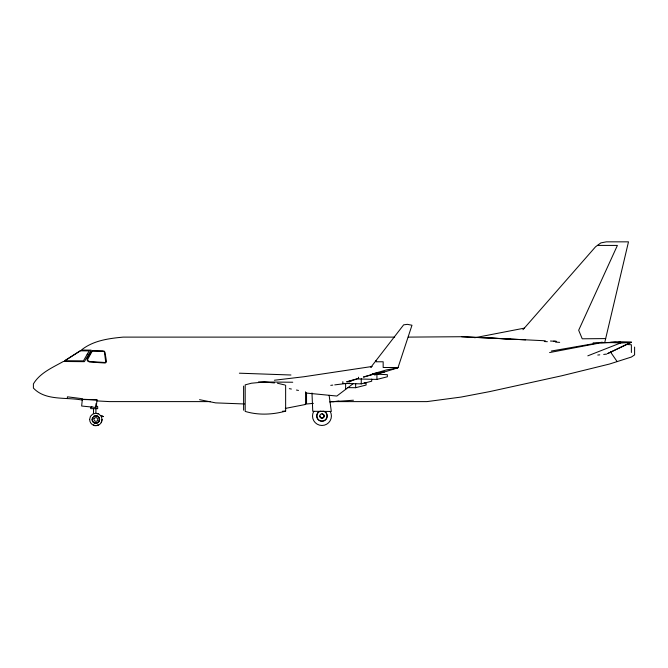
<?xml version="1.0" encoding="UTF-8"?>
<svg xmlns="http://www.w3.org/2000/svg" width="668" height="668" viewBox="0 0 668 668"><rect width="100%" height="100%" fill="white"/><g stroke="black" fill="none" stroke-linecap="round" stroke-linejoin="round"><path stroke-width="1" d="M604.841 342.108L628.488 241.841L606.352 241.841L600.874 242.893L595.539 246.801L522.952 329.708M89.604 419.479L90.43 416.373L92.71 414.093L95.808 413.241L98.947 414.093L101.227 416.373L102.054 419.479L101.227 422.585M92.518 417.575L92.009 419.479A3.799 3.799 0 0 0 95.841 423.312L97.745 422.802L99.14 421.408L99.674 419.479L99.14 417.575L97.745 416.156L95.841 415.646L93.912 416.156L92.201 419.479L92.71 421.283L94.004 422.61L95.841 423.12L97.645 422.61L98.981 421.283L99.457 419.479L98.981 417.675L97.645 416.339L95.841 415.838L94.004 416.339M374.606 375.04L397.969 367.792L411.981 325.232L407.321 324.339L403.647 324.848L370.824 367.316L371.592 366.757M587.823 355.835L620.372 343.051L620.238 341.707L618.919 342.016M91.967 351.602L87.575 359.509M91.975 351.585L92.768 351.067L102.897 351.168L104.15 351.76A2.672 2.079 -17.5 0 1 104.484 352.387L105.719 362.089A1.069 0.977 -24.3 0 1 104.884 362.499L89.529 361.505L88.209 360.845A3.323 2.739 -32 0 1 87.65 359.877L87.575 359.518M102.58 416.147L102.271 416.481L103.189 416.465L102.346 416.465L102.655 416.79L103.273 416.498L100.659 415.438M353.28 383.591L336.847 396.041L305.952 393.026M510.277 338.977L461.588 336.722L408.215 337.115M80.327 350.825L64.871 360.712M607.613 353.656L631.452 342.258L600.599 342.826L549.605 352.554M629.966 342.759L631.452 342.258M92 406.612L90.648 407.422L90.714 408.657L97.712 408.657L97.645 406.369L95.749 406.244M607.613 353.522L629.039 343.21M358.716 378.539L349.731 381.144L351.727 380.877M363.709 377.094L377.679 373.053L383.482 372.285L381.545 371.976M346.55 381.804L358.466 378.389M363.425 376.969L377.32 372.986L384.225 372.059L382.338 371.684M96.618 425.499L98.171 425.073M321.116 411.07L319.387 411.546L317.509 413.425L316.824 415.98L317.509 418.544L319.387 420.456L321.976 421.132L324.539 420.456L326.418 418.544L327.103 415.98L326.418 413.425L324.539 411.546L322.836 411.07M96.593 425.499L98.163 425.073M376.927 379.424L387.356 376.777L387.356 374.673L376.927 374.197L376.927 379.424L358.507 378.956L358.507 377.195M342.851 381.637L342.851 383.399L361.263 383.866L371.692 381.219L371.692 379.115M347.853 387.632L355.66 387.699L366.089 385.06L366.089 382.948L364.194 382.864M285.637 385.169L285.637 411.112C272.502 414.736 258.316 415.371 245.189 411.413L245.189 384.868L251.377 383.223L264.411 381.996L274.439 382.939M347.143 381.77L348.972 381.37M377.32 372.986L372.068 374.055L386.663 369.88L397.101 368.068L395.322 367.776M285.303 408.424L305.568 404.457L305.568 391.824M474.689 337.749L524.322 328.147M551.342 351.026L602.252 342.175M372.159 366.465L303.973 376.735L274.373 380.242M330.777 385.352L332.764 385.11M334.743 384.877L349.706 383.048M597.785 355.034L599.764 354.833M603.713 354.416L606.678 354.098M329.691 401.952L338.96 401.134M305.218 404.107L313.375 403.389M332.756 401.685L353.464 400.216M615.387 342.383L610.468 342.383L615.495 341.707L631.252 342.375L620.873 343.051L610.468 342.383L600.599 342.826M282.539 411.229L285.637 411.112M290.939 375.007L239.369 373.195M605.676 338.584L582.229 338.801L578.672 330.243L617.399 245.423L597.417 245.423M394.688 337.115L123.137 337.115C108.625 338.484 93.052 340.563 81.371 350.057L91.14 350.141L84.385 361.672L63.351 361.48C52.613 367.534 39.946 372.853 33.4 383.916L33.4 388.075C45.683 401.167 66.224 396.867 82.339 400.099L82.339 398.712L67.435 396.817L67.301 398.562M621.298 342.375L631.252 342.383M398.111 367.492L383.165 367.492L383.165 361.772L376.017 361.772L376.017 360.461M210.537 401.61L109.443 401.602L96.952 400.909L97.01 399.907L82.339 399.239M331.228 401.61L426.944 401.61L461.02 397.076L489.652 391.615L561.788 375.767L609.475 364.043L631.377 357.046L634.6 354.9L634.6 347.059M258.508 381.921L292.734 382.238M244.53 403.981L215.63 402.879L199.557 399.681M593.142 342.818L597.284 343.01M461.588 336.722L525.632 339.837M553.521 341.189L556.628 341.34M489.652 338.041L545.297 340.78M550.457 341.031L555.609 341.29M627.394 344.538L631.377 344.746L631.377 352.487M544.295 341.523L547.368 341.69M555.567 342.133L559.667 342.358M395.105 367.742L397.101 368.068M289.353 388.651L291.382 389.052M296.45 390.037L298.471 390.438M277.445 383.223L284.727 384.952M94.004 422.61L95.841 423.086A3.59 3.59 0 0 0 99.457 419.496A3.59 3.59 0 0 0 95.841 415.905M93.495 425.073L95.056 425.499M321.976 413.909L323.796 414.945L324.055 415.98A2.029 2.029 0 0 1 321.976 418.059L320.941 417.801L319.905 415.98M610.477 351.944L617.149 361.588M329.132 395.314L331.32 411.463L312.749 411.296L311.981 392.959M620.238 341.707L620.372 343.051M361.263 378.639L361.263 383.866M355.66 383.432L355.66 387.699M345.632 383.549L345.632 389.386M306.537 392.901L306.537 403.564M243.611 386.087L243.611 410.185M95.908 403.697L95.908 406.703M95.908 408.707L95.908 412.715M93.528 408.707L93.528 413.717M324.64 411.379A5.319 5.319 0 0 1 326.051 419.404A5.319 5.319 0 0 1 317.91 419.404A5.319 5.319 0 0 1 319.321 411.379M330.151 411.313A9.444 9.444 0 0 1 321.968 425.474A9.444 9.444 0 0 1 313.776 411.313M102.054 419.479A6.187 6.187 0 0 1 95.858 425.716A6.187 6.187 0 0 1 89.671 419.479M96.618 413.383A6.187 6.187 0 0 1 98.229 413.809M95.015 425.658A6.304 6.304 0 0 1 93.42 425.215M82.323 399.489L81.646 406.027L96.184 407.497L97.019 399.898L82.314 399.497M106.488 361.421L105.903 362.599A1.653 1.62 -49.2 0 1 104.642 362.983L89.462 361.989L87.859 361.188A4.041 3.332 -32 0 1 87.174 360.019L87.274 358.198L91.758 351.051A1.111 0.81 -34.6 0 1 92.201 350.725L104.191 351.118L104.959 352.261L106.488 361.421M94.13 418.46L93.846 419.479L94.864 421.216L96.86 421.216L97.586 420.489L97.87 419.479L96.86 417.734L94.864 417.734L94.13 418.46M87.207 354.257L83.45 360.879L64.763 360.712L80.218 350.825L89.22 350.9L87.207 354.257M320.089 417.091A2.196 2.196 0 0 0 323.888 417.082A2.196 2.196 0 0 0 321.984 413.793A2.196 2.196 0 0 0 320.089 417.091"/></g></svg>
